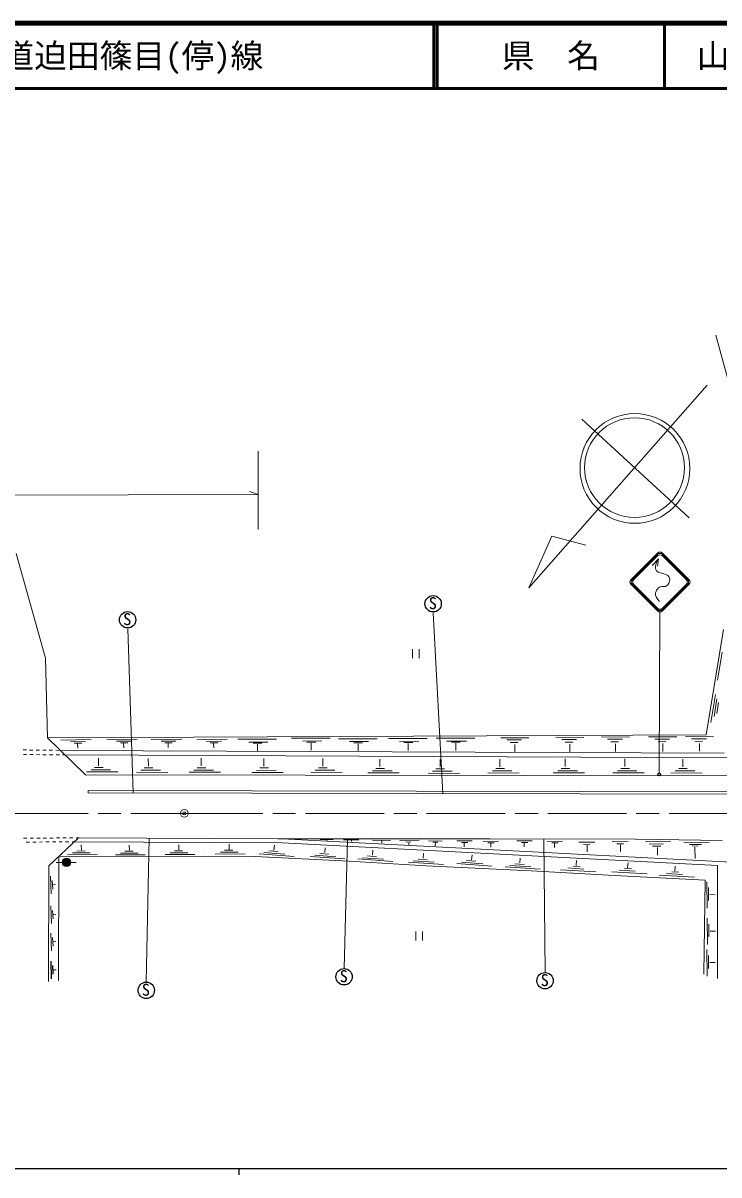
# Model space of a CAD drawing. Units: millimetres, scale not verified. Extents: x 40000 to 680000, y 20000 to 380000.
# Drawn here: x 235049 to 341287, y 204000 to 380000 of the extents above; entities that cross this region are included whole.
import ezdxf
from ezdxf.enums import TextEntityAlignment as Align

# ---------------------------------------------------------------- set-up
doc = ezdxf.new("R2010")
doc.units = ezdxf.units.MM
doc.header["$LTSCALE"] = 1000
doc.header["$PDMODE"] = 32
doc.header["$PDSIZE"] = 500
doc.linetypes.add('CHAIN', pattern=[18.5, 12, -1.5, 3.5, -1.5])
for name, color, linetype, lineweight in [('M-BGD', 7, 'Continuous', 13), ('M-BMK', 2, 'CHAIN', 13), ('M-BMK-SRVR', 3, 'Continuous', 13), ('M-STR-HTXT', 7, 'Continuous', 13), ('M-STR-STRC', 7, 'Continuous', 13), ('M-TTL', 2, 'Continuous', 140), ('M-TTL-BAND', 7, 'Continuous', 25), ('M-TTL-LINE', 7, 'Continuous', 50)]:
    doc.layers.add(name, color=color, linetype=linetype, lineweight=lineweight)
doc.layers.add('M-TTL-TXT', color=7, linetype='Continuous')
doc.styles.add('ＭＳ ゴシック', font='')
doc.styles.get('ＭＳ ゴシック').set_extended_font_data('MS Gothic')

msp = doc.modelspace()

# ---------------------------------------------------------------- linework, layer by layer
at = {"layer": 'M-BGD'}
for p, q in [((339498, 324678), (312242, 293727)), ((320341, 319478), (336761, 304403)), ((312242, 293727), (315769, 301594)), ((315769, 301594), (320991, 300214)), ((238453, 282944), (233993, 298970)), ((297654, 289871), (299140, 262279)), ((251852, 262370), (251061, 287448)), ((339337, 271270), (341958, 287348)), ((294493, 284330), (294493, 282970)), ((295513, 282970), (295513, 284330)), ((341802, 283875), (341091, 279621)), ((238777, 270789), (238453, 282944)), ((340767, 277407), (340055, 273153)), ((340982, 276751), (340538, 274039)), ((341241, 276199), (340948, 274491)), ((238777, 270789), (339337, 271270)), ((238777, 270789), (244558, 265129)), ((240795, 270456), (245449, 270531)), ((242293, 270196), (244570, 270213)), ((242863, 269953), (244009, 269953)), ((243365, 269953), (243398, 269217)), ((247834, 270516), (252487, 270591)), ((249332, 270257), (251609, 270273)), ((249901, 270014), (251048, 270014)), ((250403, 270014), (250437, 269277)), ((254622, 270528), (259276, 270603)), ((256121, 270268), (258397, 270285)), ((256690, 270025), (257836, 270025)), ((257192, 270025), (257225, 269289)), ((261554, 270509), (266208, 270584)), ((263052, 270249), (265329, 270266)), ((263622, 270007), (264768, 270007)), ((264124, 270007), (264157, 269270)), ((267819, 270568), (273736, 270576)), ((269509, 270141), (272439, 270149)), ((270170, 269957), (271518, 269957)), ((270823, 269815), (270823, 268727)), ((276035, 270728), (281952, 270736)), ((277725, 270301), (280655, 270309)), ((278387, 270117), (279734, 270117)), ((279039, 269975), (279039, 268887)), ((283191, 270641), (289108, 270650)), ((284881, 270215), (287811, 270223)), ((285543, 270030), (286890, 270030)), ((286195, 269888), (286195, 268800)), ((290840, 270678), (296758, 270686)), ((292531, 270251), (295460, 270260)), ((293192, 270067), (294540, 270067)), ((293845, 269925), (293845, 268837)), ((298105, 270713), (304022, 270721)), ((299686, 270286), (299795, 270286)), ((299795, 270286), (302725, 270294)), ((300456, 270102), (301804, 270102)), ((301109, 269959), (301109, 268871)), ((307969, 270801), (312247, 270795)), ((308908, 270468), (311167, 270477)), ((309410, 270067), (310582, 270083)), ((310130, 269774), (310121, 268569)), ((316362, 270865), (320641, 270859)), ((317301, 270533), (319561, 270541)), ((317804, 270131), (318975, 270148)), ((318523, 269838), (318515, 268633)), ((323348, 270918), (327627, 270912)), ((324288, 270586), (326547, 270594)), ((324790, 270184), (325961, 270201)), ((325509, 269891), (325501, 268686)), ((330558, 270931), (334836, 270924)), ((331497, 270598), (333757, 270606)), ((331999, 270196), (333171, 270213)), ((332719, 269903), (332711, 268698)), ((336182, 270973), (340461, 270966)), ((337121, 270640), (339381, 270648)), ((337623, 270238), (338795, 270255)), ((338343, 269945), (338335, 268740)), ((235059, 268938), (235558, 268933)), ((235092, 268243), (235592, 268237)), ((236058, 268927), (236558, 268921)), ((236092, 268232), (236592, 268226)), ((237058, 268915), (237558, 268909)), ((237092, 268220), (237592, 268214)), ((238058, 268904), (238558, 268898)), ((238092, 268209), (238592, 268203)), ((239058, 268892), (239558, 268886)), ((239092, 268197), (239592, 268191)), ((240058, 268881), (240734, 268873)), ((240092, 268185), (240592, 268180)), ((240734, 268873), (342060, 268449)), ((241092, 268174), (241452, 268170)), ((241452, 268170), (342673, 267747)), ((246562, 266534), (246557, 267701)), ((254177, 266471), (254172, 267638)), ((262250, 266498), (262245, 267664)), ((271821, 266457), (271816, 267624)), ((280796, 266466), (280791, 267633)), ((289526, 266383), (289521, 267549)), ((307830, 266364), (307825, 267531)), ((317818, 266393), (317813, 267559)), ((326910, 266393), (326905, 267559)), ((335759, 266364), (335754, 267531)), ((245430, 265894), (248423, 265908)), ((245942, 266263), (247261, 266258)), ((253045, 265831), (256038, 265846)), ((253557, 266200), (254876, 266195)), ((261117, 265858), (264111, 265872)), ((261629, 266227), (262949, 266222)), ((270689, 265817), (273682, 265832)), ((271201, 266186), (272520, 266181)), ((279664, 265826), (282657, 265841)), ((280176, 266195), (281496, 266191)), ((288905, 266112), (290225, 266107)), ((298087, 266053), (299406, 266048)), ((298707, 266324), (298702, 267491)), ((307209, 266093), (308529, 266088)), ((316685, 265753), (319679, 265767)), ((317197, 266122), (318517, 266117)), ((325777, 265753), (328771, 265767)), ((326289, 266122), (327609, 266117)), ((335139, 266093), (336458, 266088)), ((244558, 265129), (346544, 264958)), ((244729, 265585), (249521, 265569)), ((252345, 265523), (257136, 265506)), ((260417, 265549), (265209, 265533)), ((269989, 265509), (274780, 265492)), ((278964, 265518), (283755, 265501)), ((287693, 265434), (292485, 265418)), ((288393, 265743), (291387, 265757)), ((296874, 265376), (301666, 265359)), ((297575, 265684), (300568, 265699)), ((305997, 265416), (310789, 265399)), ((306697, 265724), (309691, 265739)), ((315985, 265444), (320777, 265428)), ((325077, 265444), (329868, 265428)), ((333927, 265416), (338718, 265399)), ((334627, 265724), (337620, 265739)), ((244971, 262751), (244970, 262383)), ((244970, 262383), (350722, 262180)), ((244971, 262751), (350723, 262548)), ((235140, 255443), (235640, 255447)), ((236140, 255452), (236640, 255456)), ((237140, 255460), (237640, 255465)), ((238140, 255469), (238640, 255473)), ((238995, 251224), (243498, 255515)), ((239140, 255478), (239640, 255482)), ((240140, 255486), (240640, 255491)), ((241140, 255495), (241640, 255499)), ((242140, 255504), (242640, 255508)), ((243140, 255512), (243498, 255515)), ((243498, 255515), (274604, 255363)), ((254296, 255462), (253855, 233461)), ((273959, 255366), (306296, 255360)), ((274604, 255363), (347994, 251528)), ((280414, 255264), (282376, 255235)), ((281449, 255249), (281445, 255092)), ((284605, 255364), (284067, 235526)), ((306296, 255360), (328530, 255329)), ((314566, 255348), (314746, 234926)), ((328530, 255329), (341772, 255096)), ((235539, 254855), (236039, 254859)), ((236539, 254864), (237039, 254868)), ((237539, 254872), (238039, 254876)), ((238539, 254881), (239039, 254885)), ((239539, 254889), (240038, 254894)), ((240538, 254898), (241038, 254902)), ((241538, 254907), (242038, 254911)), ((242538, 254915), (242871, 254918)), ((242871, 254918), (274587, 254763)), ((243256, 253494), (244512, 253520)), ((243956, 253642), (243926, 254415)), ((250588, 253457), (251843, 253483)), ((251287, 253605), (251258, 254378)), ((258154, 253508), (259409, 253533)), ((258853, 253655), (258824, 254428)), ((265820, 253600), (267076, 253625)), ((266520, 253747), (266490, 254520)), ((272591, 253514), (273980, 253405)), ((273352, 253648), (273411, 254385)), ((274587, 254763), (341061, 251289)), ((281099, 253256), (281158, 253992)), ((283945, 255198), (286304, 255183)), ((285206, 255134), (285206, 254927)), ((288398, 255130), (291164, 255125)), ((288406, 252871), (288464, 253607)), ((289801, 255036), (289801, 254677)), ((292582, 255125), (292641, 255120)), ((292641, 255120), (295512, 255140)), ((293478, 254879), (294246, 254869)), ((293931, 254770), (293946, 254465)), ((296964, 255071), (299042, 255002)), ((297629, 254849), (298352, 254825)), ((297993, 254736), (297988, 254303)), ((301252, 255046), (303596, 255071)), ((301971, 254810), (302936, 254810)), ((302394, 254731), (302399, 254145)), ((305297, 254973), (307640, 254998)), ((306015, 254737), (306980, 254737)), ((306439, 254658), (306444, 254072)), ((310419, 255049), (312762, 255073)), ((311137, 254812), (312102, 254812)), ((311561, 254733), (311566, 254148)), ((315055, 254956), (317399, 254981)), ((315774, 254720), (316739, 254720)), ((316197, 254641), (316202, 254056)), ((319901, 254824), (322328, 254849)), ((320634, 254494), (321624, 254524)), ((321191, 254371), (321181, 253362)), ((324978, 254903), (327406, 254928)), ((325712, 254573), (326702, 254603)), ((326268, 254450), (326259, 253441)), ((330064, 254909), (333909, 254934)), ((330635, 254545), (332816, 254574)), ((331152, 254225), (332432, 254250)), ((331905, 254023), (331915, 252861)), ((335903, 254855), (339787, 254806)), ((336784, 254515), (338630, 254510)), ((337217, 254269), (338138, 254254)), ((337631, 254072), (337650, 252359)), ((241024, 251754), (240086, 251734)), ((240505, 252664), (240447, 233700)), ((240505, 252664), (262763, 252694)), ((241834, 252934), (246378, 252942)), ((242326, 251752), (243166, 251734)), ((242612, 253218), (245307, 253227)), ((249165, 252897), (253710, 252905)), ((249943, 253181), (252638, 253190)), ((256731, 252947), (261276, 252955)), ((257509, 253231), (260204, 253240)), ((262763, 252694), (270475, 252666)), ((264397, 253039), (268942, 253047)), ((265176, 253324), (267871, 253332)), ((270475, 252666), (284845, 251926)), ((271109, 253054), (276432, 252669)), ((271821, 253255), (275035, 253012)), ((278856, 252661), (284179, 252276)), ((279568, 252862), (282782, 252620)), ((280338, 253122), (281727, 253013)), ((284845, 251926), (296612, 251214)), ((286163, 252276), (291486, 251891)), ((286874, 252477), (290088, 252235)), ((287644, 252737), (289033, 252628)), ((293896, 251808), (299219, 251423)), ((294608, 252009), (297821, 251766)), ((295378, 252268), (296767, 252159)), ((296139, 252402), (296198, 253139)), ((302003, 251775), (305217, 251532)), ((302773, 252034), (304162, 251926)), ((303535, 252168), (303593, 252905)), ((310904, 251689), (310963, 252426)), ((319493, 251269), (319562, 252037)), ((327335, 250942), (327404, 251710)), ((238946, 233544), (238995, 251224)), ((296612, 251214), (312611, 250459)), ((301292, 251574), (306615, 251189)), ((308661, 251095), (313984, 250710)), ((309372, 251296), (312586, 251053)), ((310142, 251556), (311532, 251447)), ((312611, 250459), (325355, 249753)), ((317100, 250629), (322482, 250328)), ((318203, 250909), (320664, 250722)), ((319035, 251165), (320108, 251077)), ((324943, 250303), (330324, 250001)), ((326045, 250583), (328507, 250396)), ((326877, 250839), (327950, 250750)), ((333268, 250078), (335729, 249891)), ((334100, 250334), (335173, 250245)), ((334558, 250437), (334627, 251205)), ((341061, 251289), (341059, 234023)), ((239246, 249670), (239329, 246975)), ((239505, 249000), (239589, 247686)), ((239666, 248337), (240008, 248371)), ((325355, 249753), (339180, 249025)), ((332165, 249798), (337547, 249497)), ((339180, 249025), (338980, 234654)), ((339418, 248811), (339477, 244769)), ((339686, 247899), (339711, 245941)), ((339879, 246828), (340724, 246819)), ((239301, 245101), (239385, 242406)), ((239561, 244432), (239644, 243118)), ((239722, 243768), (240064, 243803)), ((339465, 243254), (339523, 239212)), ((294992, 241180), (294992, 239820)), ((296012, 239820), (296012, 241180)), ((339733, 242342), (339758, 240383)), ((339925, 241271), (340771, 241262)), ((239296, 240953), (239380, 238258)), ((239556, 240284), (239639, 238970)), ((239717, 239620), (240058, 239655)), ((339421, 238436), (339480, 234394)), ((239275, 236658), (239359, 233963)), ((239322, 236663), (239406, 233968)), ((239535, 235989), (239619, 234675)), ((239582, 235994), (239665, 234680)), ((339689, 237524), (339714, 235566)), ((339882, 236453), (340727, 236444)), ((239696, 235325), (240038, 235360)), ((239743, 235330), (240084, 235365))]:
    msp.add_line(p, q, dxfattribs=at)
for centre, radius in [((328459, 311947), 8383), ((328402, 312073), 7620), ((241676, 251767), 650), ((241676, 251767), 520), ((241676, 251767), 390), ((241676, 251767), 260), ((241676, 251767), 130), ((241676, 251767), 20)]:
    msp.add_circle(centre, radius, dxfattribs=at)
at = {"layer": 'M-BGD', "lineweight": 25}
for centre, radius in [((297654, 291265), 1250), ((251009, 288822), 1250), ((332180, 265186), 200), ((284063, 234276), 1250), ((314741, 233676), 1250), ((253851, 232211), 1250)]:
    msp.add_circle(centre, radius, dxfattribs=at)
at = {"layer": 'M-BGD'}
msp.add_point((241676, 251767), dxfattribs=at)
at = {"layer": 'M-BMK'}
for p, q in [((158994, 259158), (259664, 259250)), ((259664, 259250), (359462, 259214))]:
    msp.add_line(p, q, dxfattribs=at)
at = {"layer": 'M-BMK-SRVR'}
msp.add_circle((259664, 259250), 600, dxfattribs=at)
msp.add_point((259664, 259250), dxfattribs=at)
at = {"layer": 'M-STR-HTXT'}
for p, q in [((358959, 265706), (340798, 332293)), ((270929, 302617), (270954, 314602)), ((270940, 307973), (269639, 308442)), ((59519, 307334), (270940, 307973))]:
    msp.add_line(p, q, dxfattribs=at)
at = {"layer": 'M-STR-STRC'}
for p, q in [((331964, 299046), (327827, 294909)), ((331964, 298834), (328039, 294909)), ((331964, 298621), (328251, 294909)), ((332043, 298112), (331109, 297105)), ((332043, 298112), (331913, 297010)), ((336737, 294909), (332600, 299046)), ((336525, 294909), (332600, 298834)), ((336312, 294909), (332600, 298621)), ((327827, 294273), (331964, 290136)), ((328039, 294273), (331964, 290348)), ((328251, 294273), (331964, 290560)), ((332600, 290136), (336737, 294273)), ((332600, 290348), (336525, 294273)), ((332600, 290560), (336312, 294273)), ((332176, 265386), (332283, 290324))]:
    msp.add_line(p, q, dxfattribs=at)
for centre, start, end in [((332282, 298727), 45, 135), ((332282, 298515), 45, 135), ((332282, 298303), 45, 135), ((328145, 294591), 135, 225), ((328358, 294591), 135, 225), ((328570, 294591), 135, 225), ((335994, 294591), 315, 45), ((336206, 294591), 315, 45), ((336419, 294591), 315, 45), ((332282, 290879), 225, 315), ((332282, 290666), 225, 315), ((332282, 290454), 225, 315)]:
    msp.add_arc(centre, 450, start, end, dxfattribs=at)
msp.add_open_spline([(332203, 291618), (331857, 292047), (331491, 292395), (331617, 292949), (331692, 293276), (331797, 293466), (332043, 293694), (332458, 294078), (333056, 293693), (333427, 294120), (333748, 294489), (333897, 294899), (333693, 295344), (333542, 295675), (333218, 295657), (332895, 295823), (332472, 296040), (332086, 295941), (331777, 296302), (331312, 296845), (331757, 297559), (332043, 298112)], degree=3, knots=[0, 0, 0, 0, 1, 1, 1, 2, 2, 2, 3, 3, 3, 4, 4, 4, 5, 5, 5, 6, 6, 6, 7, 7, 7, 7], dxfattribs=at)
at = {"layer": 'M-TTL'}
msp.add_line((680000, 380000), (40000, 380000), dxfattribs=at)
at = {"layer": 'M-TTL-BAND'}
for p, q in [((40000, 205000), (579000, 205000)), ((268000, 205000), (268000, 204000))]:
    msp.add_line(p, q, dxfattribs=at)
at = {"layer": 'M-TTL-LINE'}
for p, q in [((297750, 380000), (297750, 370000)), ((298250, 380000), (298250, 370000)), ((333000, 380000), (333000, 370000)), ((40000, 370000), (680000, 370000))]:
    msp.add_line(p, q, dxfattribs=at)

# ---------------------------------------------------------------- texts
at = {"layer": 'M-BGD', "style": 'ＭＳ ゴシック'}
for p in [(296976, 289892), (250330, 287448), (283385, 232902), (314063, 232303), (253172, 230837)]:
    msp.add_text('S', height=1833, dxfattribs=at).set_placement(p, align=Align.BOTTOM_LEFT)
at = {"layer": 'M-TTL-TXT', "style": 'ＭＳ ゴシック'}
msp.add_text('一般県道迫田篠目(停)線', height=3666, dxfattribs=at).set_placement((216734, 375000), align=Align.MIDDLE_LEFT)
for s, p in [('県\u3000名', (315625, 375000)), ('山\u3000口\u3000県', (350375, 375000))]:
    msp.add_text(s, height=3666, dxfattribs=at).set_placement(p, align=Align.MIDDLE_CENTER)

doc.saveas('drawing.dxf')
